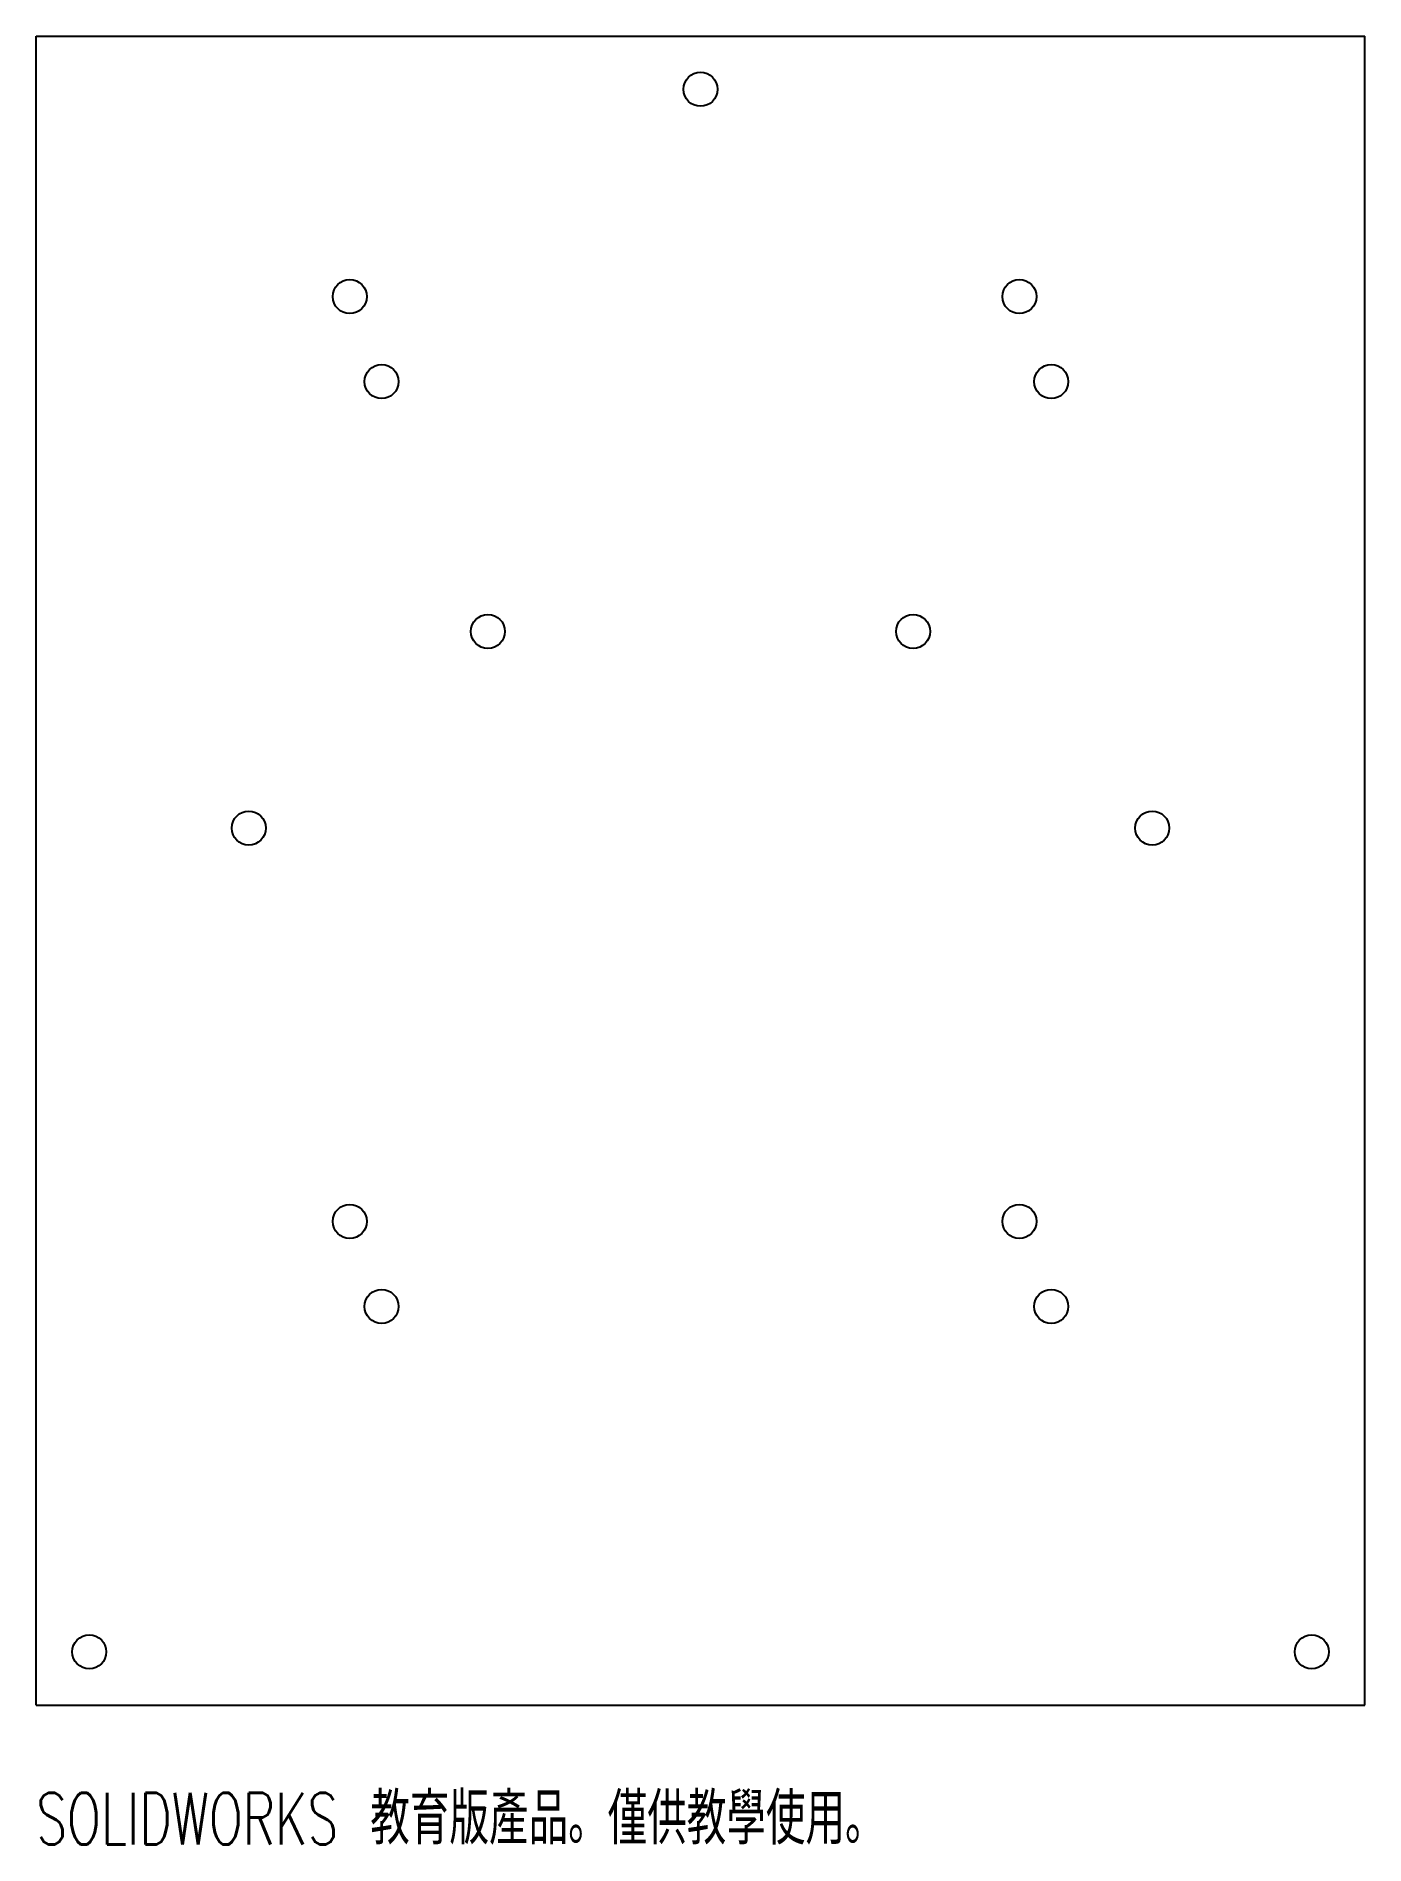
# Model space of a CAD drawing. Header units: millimetres. Extents: x -62 to 62, y -13 to 157.
import ezdxf

# ---------------------------------------------------------------- set-up
doc = ezdxf.new("R2010")
doc.units = ezdxf.units.MM
doc.styles.add('SLDTEXTSTYLE0', font='TXT', dxfattribs={"width": 0.7, "bigfont": 'bigfont'})

msp = doc.modelspace()

# ---------------------------------------------------------------- linework, layer by layer
at = {"color": 7, "linetype": 'Continuous', "lineweight": 25}
for p, q in [((-62.5, 0), (-62.5, 157)), ((-62.5, 157), (62.5, 157)), ((62.5, 0), (62.5, 157)), ((-62.5, 0), (62.5, 0))]:
    msp.add_line(p, q, dxfattribs=at)
for centre in [(0, 152), (-33, 132.5), (30, 132.5), (-30, 124.5), (33, 124.5), (-20, 101), (20, 101), (-42.5, 82.5), (42.5, 82.5), (-33, 45.5), (30, 45.5), (-30, 37.5), (33, 37.5), (-57.5, 5), (57.5, 5)]:
    msp.add_circle(centre, 1.6, dxfattribs=at)

# ---------------------------------------------------------------- texts
at = {"color": 7, "linetype": 'Continuous', "insert": (-62.5, -8.27), "char_height": 4.83362, "attachment_point": 1, "style": 'SLDTEXTSTYLE0'}
msp.add_mtext('SOLIDWORKS \\M+18BB3\\M+188E7\\M+194C5產\\M+19569\\M+18142\\M+18BCD\\M+18B9F\\M+18BB3\\M+19B7B\\M+18E67\\M+19770\\M+18142', dxfattribs=at)

doc.saveas('drawing.dxf')
